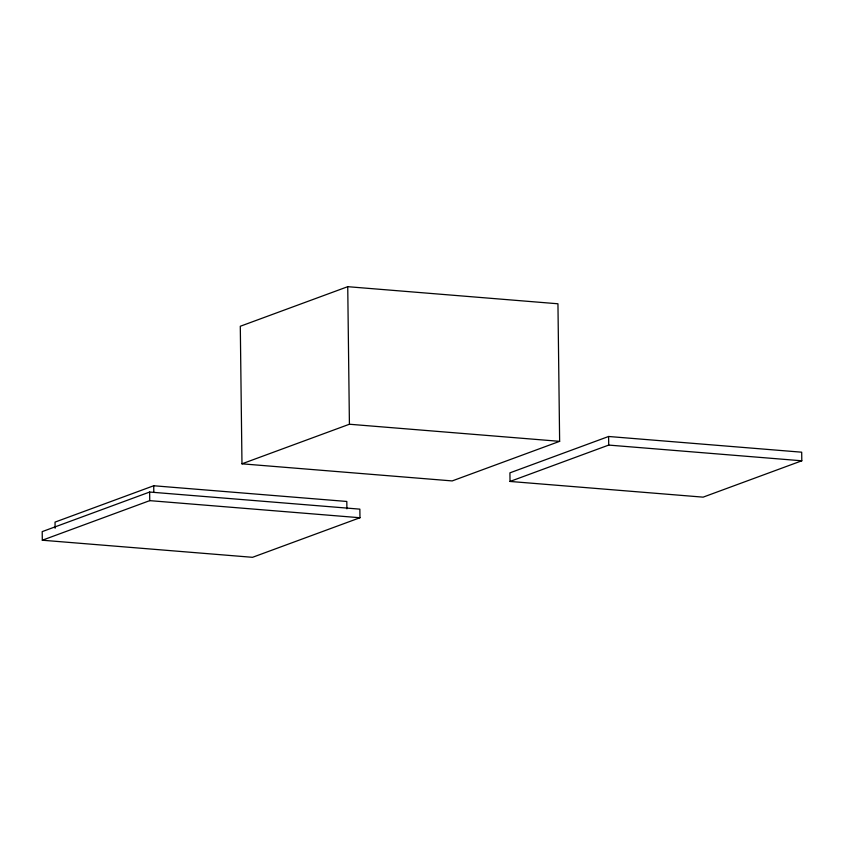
<?xml version="1.0" encoding="UTF-8"?>
<svg xmlns="http://www.w3.org/2000/svg" width="844" height="844" viewBox="0 0 844 844"><rect width="100%" height="100%" fill="white"/><g stroke="black" fill="none" stroke-linecap="round" stroke-linejoin="round"><path stroke-width="1.27" d="M347.739 286.686L240.297 326.259L241.975 463.82L452.184 480.922L559.635 441.338L557.947 303.777L347.739 286.686L349.416 424.237L241.975 463.82M346.905 508.827L346.81 501.463L153.724 485.754L55.039 522.109L55.113 528.249M149.641 492.041L42.2 531.625L42.306 540.223L252.514 557.314L359.966 517.741L359.861 509.143L149.641 492.041L149.747 500.64L42.306 540.223M608.608 436.485L509.924 472.851L510.029 481.449L703.115 497.148L801.8 460.792L801.694 452.194L608.608 436.485L608.714 445.083L510.029 481.449M608.714 445.083L801.8 460.792M349.416 424.237L559.635 441.338M149.747 500.64L359.966 517.741M153.724 485.754L153.798 491.894"/></g></svg>
